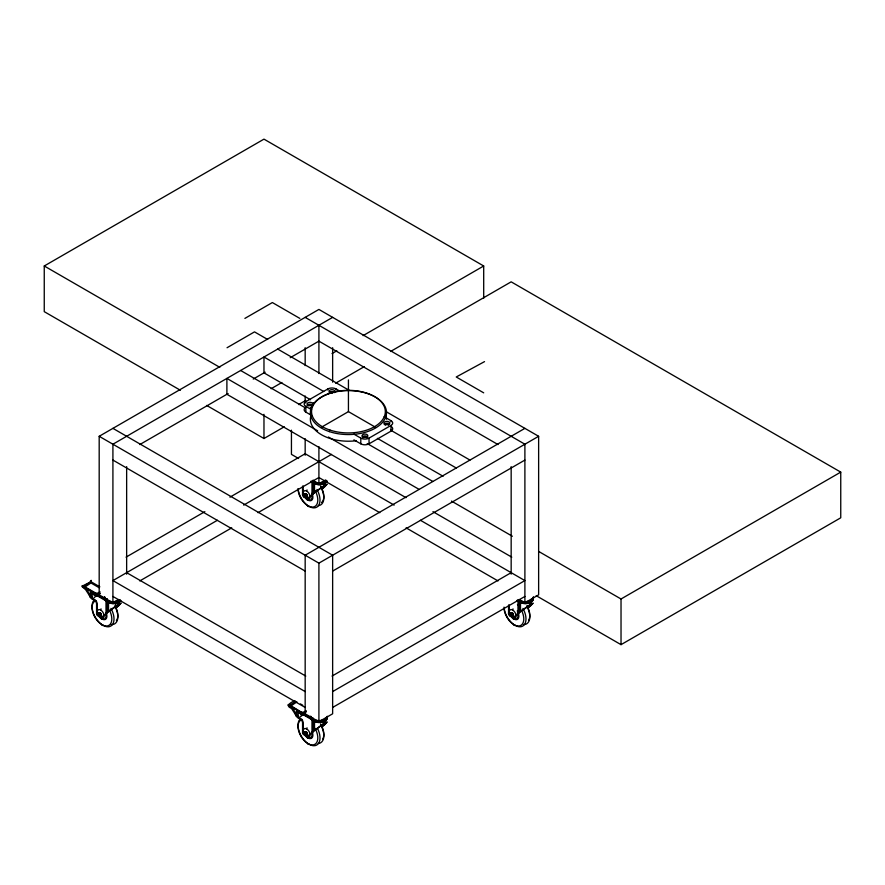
<?xml version="1.0" encoding="UTF-8"?>
<svg xmlns="http://www.w3.org/2000/svg" width="885" height="885" viewBox="0 0 885 885"><rect width="100%" height="100%" fill="white"/><g stroke="black" fill="none" stroke-linecap="round" stroke-linejoin="round"><path stroke-width="1.33" d="M100.071 593.116L96.963 595.008L96.919 593.724L82.969 585.759L90.945 581.699L90.403 581.246L91.199 580.361L91.033 582.43M303.422 713.476L288.964 704.504L288.455 705.522L311.73 718.366A7.766 4.48 0 0 0 320.746 722.337A7.766 4.48 0 0 0 327.019 716.883A8.153 4.713 0 0 1 318.456 722.304A8.153 4.713 0 0 1 311.011 716.396M82.427 586.932L82.936 585.693L82.427 586.622L96.919 594.986L93.301 598.636L90.292 596.866L85.347 589.255L82.438 587.032L90.945 582.02M297.769 716.33L296.729 716.297A1.737 1.416 51 0 1 296.287 715.799L291.342 708.188C284.494 706.263 291.53 701.396 295.324 700.92M105.669 613.825A6.317 3.651 60 0 1 104.164 619.168A6.317 3.651 60 0 1 98.578 615.595L98.434 614.212L99.54 615.761M98.346 615.241L98.766 614.444M100.337 615.672A3.053 0.642 -38.8 0 0 99.861 616.325A1.549 0.896 60 0 0 99.397 613.924L99.485 613.582M99.585 615.484L99.463 614.865M101.133 614.876L100.038 613.272M305.048 496.939C303.422 493.642 306.774 498.974 305.524 494.582M305.579 496.551L305.591 495.854M306.022 494.925L306.254 494.151M306.63 495.821L306.763 495.412M304.573 734.174C304.174 731.552 305.734 735.999 305.712 734.163A1.549 0.896 60 0 0 307.183 734.207A1.549 0.896 60 0 0 306.365 732.116L306.287 731.983M306.022 732.78L306.077 732.116M306.287 732.526L306.63 733.676M307.349 733.543L306.431 731.983M511.408 615.805L510.346 614.389L510.877 615.606M513.366 614.467L513.212 613.77M98.357 614.5L98.943 614.079M99.054 615.86C98.146 615.905 100.978 615.451 99.054 614.312M304.241 495.445L304.739 495.113L304.274 496.164M304.274 734.019C303.466 733.399 306.044 735.468 305.79 733.731M510.302 615.197L510.446 614.378M510.413 614.931L511.021 614.135A1.549 0.896 60 0 1 511.917 612.929A1.549 0.896 60 0 1 513.223 614.909A1.549 0.896 60 0 1 511.95 615.44A3.053 1.759 0 0 1 512.625 615.916M307.349 495.688L306.94 494.416M304.23 733.543L304.739 732.968L305.712 733.599M510.214 614.61L510.833 614.046M512.802 614.533L512.205 613.095M510.38 614.29L510.977 614.101M100.049 613.283L101.211 613.692M306.774 496.109L305.933 496.031M304.761 495.512L305.79 495.877M510.756 614.444L512.227 615.163M101.299 614.754L101.299 613.891M304.451 733.101C303.577 733.742 305.369 732.47 305.524 733.986M305.557 494.549L306.852 495.799M299.207 717.635L305.004 713.299M115.448 608.161A16.472 1.449 -33.6 0 0 118.391 605.794L120.46 603.625L116.853 605.351M115.614 604.3L115.614 608.15A18.441 1.626 -33.6 0 0 118.944 605.484L121.168 602.973L108.523 611.502A16.472 1.449 -33.6 0 0 106.676 613.272M321.675 489.051A16.472 1.449 -33.6 0 0 324.386 486.872L326.41 484.626L314.507 492.569L314.507 483.542M321.675 726.906A16.472 1.449 -33.6 0 0 324.386 724.726L326.41 722.481L322.848 724.273M530.392 605.794L532.438 603.625L520.502 611.502A16.472 1.449 -33.6 0 0 518.665 613.272L513.72 617.354A2.334 1.35 60 0 1 512.437 617.321L509.649 615.717A1.549 0.896 60 0 1 508.554 613.814L508.554 605.207M101.742 617.354L106.001 613.703L106.001 600.86L96.73 595.505A1.947 1.117 60 0 1 95.469 595.738L91.631 593.514A3.109 1.792 60 0 0 89.429 594.786A3.109 1.792 60 0 0 91.631 598.592L94.374 600.174A3.109 1.792 60 0 1 96.576 603.979L96.576 613.814A1.549 0.896 60 0 0 97.671 615.717L100.459 617.321A2.334 1.35 60 0 0 101.742 617.354L106.698 613.261L106.698 601.889M302.559 486.285L302.559 494.881A1.549 0.896 60 0 0 303.666 496.784L306.453 498.399A2.334 1.35 60 0 0 307.737 498.432L311.985 494.77A18.441 1.626 -33.6 0 1 313.976 492.879M307.737 498.432L312.682 494.328A16.472 1.449 -33.6 0 1 314.529 492.558M305.402 712.89L303.267 714.118A1.947 1.117 60 0 1 302.017 714.35L297.614 712.447A3.109 1.792 60 0 0 295.424 713.708A3.109 1.792 60 0 0 297.614 717.514L300.369 719.107A3.109 1.792 60 0 1 302.559 722.912L302.559 732.736A1.549 0.896 60 0 0 303.666 734.639L306.453 736.254A2.334 1.35 60 0 0 307.737 736.287L311.985 732.625A18.441 1.626 -33.6 0 1 313.976 730.733M307.737 736.287L312.682 732.183A16.472 1.449 -33.6 0 1 314.529 730.413M513.72 617.354L517.979 613.703A18.441 1.626 -33.6 0 1 519.971 611.812L530.502 604.178M105.99 613.714A18.441 1.626 -33.6 0 1 107.981 611.812L116.588 605.406M300.922 714.892L306.298 711.263M322.583 724.328L313.965 730.744L313.965 721.087M324.496 485.268L327.218 484.106L324.95 486.54A18.441 1.626 -33.6 0 1 321.609 489.217M324.496 723.122L327.218 721.961L324.95 724.406A18.441 1.626 -33.6 0 1 321.609 727.072M324.364 723.2L314.507 730.424L314.507 721.408M324.375 485.334L313.965 492.89L313.965 483.232M530.347 604.278L533.201 603.139L530.934 605.473L530.934 602.718M180.385 390.252L44.25 311.653L44.25 265.987L263.973 139.133L483.697 265.987L483.697 298.223M244.891 318.401L272.359 302.548L299.827 318.401M227.047 347.739L254.504 331.875L267.646 339.464M118.634 599.488L112.915 602.796L99.186 594.864L99.186 436.294L318.91 309.429L538.633 436.294L538.633 594.864L524.894 602.796L519.174 599.488M332.638 317.361L112.915 444.215L112.915 602.796M139.786 444.569L228.153 393.548M253.232 379.068L265.168 372.176M290.247 357.695L318.91 341.145L498.023 444.569M271.142 388.703L281.884 382.497M332.041 353.546L336.82 350.792M363.093 335.625L483.697 265.987M298.61 404.567L305.767 400.429M335.625 383.194L364.288 366.644M390.55 351.478L511.165 281.839L840.75 472.125L840.75 517.802L621.027 644.656L536.244 595.705M311.586 415.408L305.856 412.111L305.856 406.403A5.83 3.363 0 0 1 305.856 401.646L327.826 388.957A5.83 3.363 0 0 1 336.068 388.957L339.508 390.938M312.726 403.383L314.098 402.598M206.659 405.418L263.973 438.517L284.273 426.791M320.967 427.488L348.436 411.636L375.893 427.488M126.046 557.152L204.866 511.652M229.945 497.171L305.17 453.74L394.135 505.103M84.075 587.574L90.945 582.972L99.087 587.673M85.347 589.255L86.166 588.779L89.673 594.167M217.4 520.269L112.915 580.593L305.17 691.594M243.674 505.103L331.499 454.392M91.631 593.514L96.022 595.417A1.947 1.117 60 0 0 97.284 595.196L99.408 593.968M100.06 591.855L96.443 593.691L96.885 594.963M99.153 592.994L96.863 594.322L84.075 586.932M353.923 434.148L360.792 438.108A5.83 3.363 0 0 0 369.034 438.108L391.004 425.431A5.83 3.363 0 0 0 391.004 420.674L384.134 416.702M91.631 598.592L94.927 599.853A3.109 1.792 60 0 1 97.118 603.67L97.118 613.493A1.549 0.896 60 0 0 98.224 615.396L101.001 617.011A2.334 1.35 60 0 0 102.295 617.033M96.885 595.594L100.071 593.758M353.923 439.856L360.792 443.827A5.83 3.363 0 0 0 369.034 443.827L391.004 431.139A5.83 3.363 0 0 0 391.679 426.847M139.786 580.936L231.737 527.847M258 512.68L318.91 477.524L379.809 512.68M313.179 480.555L318.91 483.863L325.769 479.902M302.559 494.881L303.113 485.965M98.401 613.349L99.374 612.785M304.396 494.416L305.369 493.852M97.903 614.057L98.877 613.493A3.053 0.642 -38.8 0 0 99.197 613.106A3.053 0.642 -38.8 0 0 99.33 612.885M303.898 495.135L304.871 494.571M97.903 614.323L98.877 613.77M100.691 613.161L99.607 613.902A3.053 1.759 0 0 1 99.043 613.659A3.053 1.759 0 0 1 98.611 613.327L99.585 612.763A3.053 1.759 0 0 1 100.636 613.382M305.602 494.98L307.029 494.538M303.666 496.784L306.995 498.078A2.334 1.35 60 0 0 308.279 498.111M305.369 496.131L304.396 496.684A3.053 2.412 84.9 0 1 304.086 496.076A3.053 2.412 84.9 0 1 303.898 495.401L304.871 494.837A3.053 2.412 84.9 0 1 305.402 496.208M99.585 615.374L98.611 615.871A3.053 1.759 0 0 0 99.043 616.192A3.053 1.759 0 0 0 99.607 616.447L100.58 615.883M99.043 613.703A1.549 0.896 60 0 1 100.138 613.017A1.549 0.896 60 0 1 101.244 614.975L100.304 615.451A3.053 2.412 84.9 0 1 99.773 614.079L100.779 613.593A3.053 2.412 84.9 0 1 101.31 614.964M100.304 615.717L101.277 615.152A3.053 0.642 -38.8 0 1 101.1 615.473A3.053 0.642 -38.8 0 1 100.779 615.86L99.806 616.425M305.801 497.503L306.774 496.939A3.053 0.642 -38.8 0 0 307.228 496.319L306.298 496.784A3.053 0.642 -38.8 0 0 305.989 497.182A3.053 0.642 -38.8 0 0 305.845 497.403M524.894 428.362L305.17 555.216L305.17 713.797L318.91 721.717L332.638 713.797L332.638 555.216L112.915 428.362M99.186 436.294L318.91 563.148L538.633 436.294M332.638 571.079L524.894 460.078M332.041 676.074L511.165 572.661M288.422 705.865L295.867 701.562M290.07 706.495L296.929 701.894M291.342 708.188L292.161 707.712L296.364 714.173M332.638 691.594L524.894 580.593L420.408 520.269M306.055 710.788L302.416 712.646L302.869 714.527M297.614 712.447L302.017 714.35M302.869 713.896L306.066 712.049M297.614 717.514L300.911 718.786A3.109 1.792 60 0 1 303.113 722.591L303.113 732.426A1.549 0.896 60 0 0 304.208 734.329L306.995 735.933A2.334 1.35 60 0 0 308.279 735.966M332.638 707.447L524.894 596.446M508.554 613.814L509.107 604.897M304.396 732.271L305.568 731.696A3.053 1.759 0 0 1 306.63 732.304L305.602 732.835A3.053 1.759 0 0 1 305.037 732.581A3.053 1.759 0 0 1 304.595 732.26M510.391 613.349L511.563 612.763A3.053 1.759 0 0 1 512.625 613.382M303.898 732.99L304.871 732.426M509.893 614.057L510.866 613.493A3.053 0.642 -38.8 0 0 511.309 612.885M304.871 732.692L303.898 733.256A3.053 2.412 84.9 0 0 304.086 733.942A3.053 2.412 84.9 0 0 304.396 734.539L305.369 733.986M509.893 614.323L510.866 613.77A3.053 2.412 84.9 0 1 511.087 614.179M306.133 732.393L306.63 732.061M512.559 613.349L511.585 613.902A3.053 1.759 0 0 1 511.021 613.659A3.053 1.759 0 0 1 510.59 613.327M509.649 615.717L512.99 617.011A2.334 1.35 60 0 0 514.274 617.033M511.364 615.053L510.391 615.617A3.053 2.412 84.9 0 1 509.86 614.245M305.369 734.738L305.181 734.815M510.446 615.44L511.176 615.894M512.293 615.717L513.267 615.152M538.633 551.41L621.027 598.99L840.75 472.125M484.526 361.622L456.229 376.988L483.697 392.84M304.396 495.235L305.037 495.202M305.358 496.927L304.606 496.629M288.422 705.544L288.001 704.737L288.964 704.504M82.349 586.655L82.039 585.759L82.969 585.582M304.517 496.518L305.369 496.883M305.082 734.672L304.562 734.428M99.463 615.794L98.644 615.639A7.058 4.071 60 0 0 105.116 619.522A7.058 4.071 60 0 0 106.189 612.719M304.694 495.113L304.882 495.135M512.382 613.073L513.189 613.692M91.255 597.607L90.746 597.375A1.737 1.416 51 0 1 90.292 596.866M304.794 495.235L305.524 495.733M98.766 615.717L98.456 614.998M305.17 317.361L524.894 444.215L524.894 602.796M277.702 349.077L349.354 390.44M386.38 411.813L469.968 460.078M323.678 391.48L263.973 357.009L263.973 372.862L310.547 399.755M390.55 430.088L456.229 467.999M377.419 438.363L443.097 476.274M305.856 406.403L311.586 409.7M240.631 370.483L305.115 407.708M367.209 443.562L432.887 481.484M44.25 265.987L219.79 367.33M451.461 501.087L512.36 536.244M317.649 430.807L226.892 378.415L226.892 394.267L406.016 497.68M328.401 437.013L419.158 489.416M432.942 511.652L511.762 557.152M298.61 458.507L291.442 454.37L291.442 430.187M406.082 527.847L498.023 580.936M112.915 460.078L305.17 571.079M126.644 572.661L305.767 676.074M90.392 581.39L99.839 586.832M300.424 703.918L302.747 705.256M112.915 596.446L305.17 707.447M97.394 594.62L105.735 599.444M290.07 705.865L302.858 713.244M97.284 595.196L105.514 599.953M303.267 714.118L311.509 718.874M296.287 715.799L299.307 717.547M512.725 613.183L512.172 613.526M511.076 614.157L511.574 615.307L510.59 615.871A3.053 1.759 0 0 0 511.021 616.192A3.053 1.759 0 0 0 511.585 616.447L512.769 615.86A3.053 0.642 -38.8 0 0 513.079 615.473A3.053 0.642 -38.8 0 0 513.212 615.252M511.486 614.599L511.563 615.252M99.54 615.053L99.551 615.119A1.549 0.896 60 0 1 99.286 614.599A3.053 2.412 84.9 0 1 99.374 615.053L98.401 615.617A3.053 2.412 84.9 0 1 97.87 614.245M307.914 500.091L307.593 499.693A1.449 0.841 -60 0 1 306.686 499.007M99.43 613.969L99.441 614.035A1.549 0.896 60 0 0 97.969 614.555A1.549 0.896 60 0 0 99.773 616.292M518.853 601.889L518.853 600.251A2.334 1.35 -60 0 1 518.931 599.654M312.87 482.956L312.859 481.329A2.334 1.35 -60 0 1 313.146 480.09M312.859 720.788L312.859 719.184A2.334 1.35 -60 0 1 313.08 718.1M106.875 601.889L106.875 600.251A2.334 1.35 -60 0 1 107.306 598.702M513.908 619.013L513.621 618.626A1.449 0.841 -60 0 1 512.669 617.94M307.914 737.946L307.593 737.548A1.449 0.841 -60 0 1 306.686 736.862M101.93 619.013L101.565 618.626A1.449 0.841 -60 0 1 100.691 617.94M621.027 598.99L621.027 644.656M527.593 605.583L527.593 608.15M520.502 602.475L520.502 611.502M519.949 602.154L519.949 611.812M518.676 601.889L518.676 613.261M517.979 600.86L517.979 613.703M511.165 466.627L511.165 574.177M391.004 420.674L391.004 421.747M391.004 425.431L391.004 431.139M369.034 438.108L369.034 443.827M360.792 438.108L360.792 443.827M348.436 379.919L348.436 411.636M336.068 388.957L336.068 390.031M332.638 347.694L332.638 382.165M327.826 388.957L327.826 390.031M324.397 484.283L324.397 486.861M324.397 722.138L324.397 724.715M318.91 325.293L318.91 373.547M318.91 446.637L318.91 483.863M318.91 563.148L318.91 721.717M312.682 481.694L312.682 494.328M312.682 719.56L312.682 732.183M311.985 481.927L311.985 494.77M311.985 732.625L311.985 719.793L302.725 714.438A1.947 1.117 60 0 1 301.464 714.66M305.856 401.646L305.856 402.708M305.17 347.694L305.17 365.627M305.17 395.96L305.17 402.852M305.17 438.706L305.17 455.255M263.973 414.335L263.973 438.517M126.644 466.627L126.644 574.177M118.955 602.718L118.955 605.473M118.402 603.216L118.402 605.794M108.523 602.475L108.523 611.502M107.97 602.154L107.97 611.812M530.369 605.794A16.472 1.449 -33.6 0 1 527.891 607.807M532.294 598.813A6.992 4.038 0 0 1 527.615 603.459A6.992 4.038 0 0 1 519.086 601.302M530.923 605.484A18.441 1.626 -33.6 0 1 527.847 607.962M533.002 597.95A7.766 4.48 0 0 1 527.703 603.282A7.766 4.48 0 0 1 518.167 600.561M532.969 597.983A8.153 4.713 0 0 1 526.995 603.216A8.153 4.713 0 0 1 517.305 600.384M533.268 597.364A8.54 4.934 0 0 1 527.504 603.05A8.54 4.934 0 0 1 517.094 600.362M533.445 596.855A8.54 4.934 0 0 1 527.504 601.468A8.54 4.934 0 0 1 518.035 599.709M517.36 612.984A6.317 3.651 60 0 1 514.03 618.88A6.317 3.651 60 0 1 509.317 609.356M517.238 610.893A7.058 4.071 60 0 1 517.968 618.947A7.058 4.071 60 0 1 511.475 616.867A7.058 4.071 60 0 1 509.317 608.36M512.669 609.953A1.449 0.841 -60 0 1 513.046 608.858M526.763 606.17A15.532 8.972 60 0 1 523.522 624.578M510.944 614.644A15.532 8.972 60 0 1 510.413 613.648M527.073 605.959A13.983 8.076 60 0 1 528.743 620.064M522.913 608.382A15.532 8.972 60 0 1 520.037 626.801A15.532 8.972 60 0 1 504.207 608.692M515.004 625.308A1.549 0.896 -60 0 1 513.908 624.677M521.508 610.34A13.983 8.076 60 0 1 517.106 625.905A13.983 8.076 60 0 1 504.03 607.132M517.437 604.632A13.983 8.076 60 0 1 518.112 605.34M511.751 616.292A1.549 0.896 60 0 1 509.948 614.555A1.549 0.896 60 0 1 511.375 613.924A1.549 0.896 60 0 1 511.751 616.292A3.053 0.642 -38.8 0 1 512.327 615.672M509.937 613.958A3.053 0.642 -38.8 0 1 510.424 613.305M510.202 615.396A1.549 0.896 60 0 1 509.107 613.493M326.355 481.351A6.992 4.038 0 0 1 320.691 484.67A6.992 4.038 0 0 1 313.378 482.69M311.974 481.263A7.766 4.48 0 0 0 319.717 484.537A7.766 4.48 0 0 0 327.063 480.964A8.54 4.934 0 0 1 319.374 484.349A8.54 4.934 0 0 1 311.1 481.44M326.698 481.141A8.153 4.713 0 0 1 318.865 484.449A8.153 4.713 0 0 1 311.089 481.097M325.569 480.92A8.54 4.934 0 0 1 312.438 481.064M311.531 494.472A6.317 3.651 60 0 1 309.739 500.302A6.317 3.651 60 0 1 303.743 495.025M303.113 492.536A6.317 3.651 60 0 1 303.113 491.407M311.974 493.321A7.058 4.071 60 0 1 311.376 500.479A7.058 4.071 60 0 1 304.871 497.127M303.09 493A7.058 4.071 60 0 1 303.09 490.091M306.686 491.02A1.449 0.841 -60 0 1 307.051 489.925M320.768 487.237A15.532 8.972 60 0 1 318.235 505.645M320.558 486.153A13.983 8.076 60 0 1 321.565 502.536M316.93 489.46A15.532 8.972 60 0 1 313.677 507.879A15.532 8.972 60 0 1 298.101 488.774M309.02 506.386A1.549 0.896 -60 0 1 307.914 505.744M315.038 490.511A13.983 8.076 60 0 1 311.785 507.072A13.983 8.076 60 0 1 298.035 489.04M305.325 493.952A3.053 0.642 -38.8 0 1 304.838 494.615M303.942 495.036A3.053 0.642 -38.8 0 1 304.429 494.372M306.63 494.449A3.053 1.759 0 0 0 305.568 493.841L304.595 494.405A3.053 1.759 0 0 0 305.037 494.726A3.053 1.759 0 0 0 305.602 494.98M304.208 496.474A1.549 0.896 60 0 1 303.113 494.571M120.26 600.572A6.992 4.038 0 0 1 114.132 603.636A6.992 4.038 0 0 1 107.107 601.302M120.758 600.517A7.766 4.48 0 0 1 113.158 603.47A7.766 4.48 0 0 1 105.979 600.196M120.504 600.395A8.153 4.713 0 0 1 110.669 603.194A8.153 4.713 0 0 1 104.895 597.817M120.581 600.528A8.54 4.934 0 0 1 109.718 602.928A8.54 4.934 0 0 1 104.773 596.844M119.951 599.565A8.54 4.934 0 0 1 110.603 601.512A8.54 4.934 0 0 1 104.386 597.032M100.691 609.953A1.449 0.841 -60 0 1 101.056 608.858M114.784 606.17A15.532 8.972 60 0 1 110.791 624.522M115.083 605.959A13.983 8.076 60 0 1 116.411 620.595M110.935 608.382A15.532 8.972 60 0 1 110.935 625.994A15.532 8.972 60 0 1 95.691 617.841A15.532 8.972 60 0 1 94.584 599.632M103.025 625.308A1.549 0.896 -60 0 1 101.93 624.677M109.53 610.34A13.983 8.076 60 0 1 108.158 625.717A13.983 8.076 60 0 1 94.175 615.871A13.983 8.076 60 0 1 95.89 600.727M101.244 614.975A1.549 0.896 60 0 1 100.049 615.506A3.053 1.759 0 0 1 100.636 615.916M97.958 613.958A3.053 0.642 -38.8 0 1 98.434 613.305M92.173 598.271A3.109 1.792 60 0 1 89.982 594.466A3.109 1.792 60 0 1 92.173 593.193M326.388 718.034A6.992 4.038 0 0 1 321.078 722.47A6.992 4.038 0 0 1 312.87 719.903M327.284 716.297A8.54 4.934 0 0 1 319.065 722.215A8.54 4.934 0 0 1 310.48 716.474M327.339 716.496A8.54 4.934 0 0 1 318.744 720.622A8.54 4.934 0 0 1 310.425 716.319M311.531 732.337A6.317 3.651 60 0 1 310.148 738.09A6.317 3.651 60 0 1 304.34 734.119A7.058 4.071 60 0 0 310.967 738.499A7.058 4.071 60 0 0 312.173 731.641M303.113 730.402A6.317 3.651 60 0 1 303.113 729.273M303.09 730.855A7.058 4.071 60 0 1 303.09 727.946M306.686 728.875A1.449 0.841 -60 0 1 307.051 727.791M320.768 725.092A15.532 8.972 60 0 1 318.235 743.5M320.558 724.007A13.983 8.076 60 0 1 322.76 738.997M317.461 728.311A15.532 8.972 60 0 1 316.542 745.137A15.532 8.972 60 0 1 301.486 736.442A15.532 8.972 60 0 1 300.568 718.565M309.02 744.241A1.549 0.896 -60 0 1 307.914 743.599M315.038 728.366A13.983 8.076 60 0 1 314.341 744.573A13.983 8.076 60 0 1 300.015 734.495A13.983 8.076 60 0 1 302.46 719.516M305.325 731.806A3.053 0.642 -38.8 0 1 304.838 732.47M305.048 732.437A1.549 0.896 60 0 1 306.365 732.116M306.63 734.849A3.053 1.759 0 0 0 305.568 734.229L304.595 734.793A3.053 1.759 0 0 0 305.037 735.125A3.053 1.759 0 0 0 305.602 735.369L306.774 734.793A3.053 0.642 -38.8 0 0 307.228 734.174L306.298 734.639A3.053 0.642 -38.8 0 0 305.989 735.037A3.053 0.642 -38.8 0 0 305.845 735.258M303.942 732.891A3.053 0.642 -38.8 0 1 304.429 732.227M298.168 717.204A3.109 1.792 60 0 1 295.966 713.399A3.109 1.792 60 0 1 298.168 712.126M305.856 412.111A5.83 3.363 0 0 1 304.849 408.14M329.275 392.575A2.909 1.681 0 0 1 331.952 391.557A2.909 1.681 0 0 1 334.63 392.575M332.251 393.006A2.909 1.681 0 0 1 329.087 391.015A2.909 1.681 0 0 1 333.324 389.854A2.909 1.681 0 0 1 334.01 392.52M330.216 393.338A1.748 1.007 0 0 1 331.2 392.332A1.748 1.007 0 0 1 333.191 392.52M384.212 424.28A2.909 1.681 0 0 1 386.878 423.273A2.909 1.681 0 0 1 389.555 424.28M385.218 425.254A1.748 1.007 0 0 1 386.878 423.948A1.748 1.007 0 0 1 388.548 425.254M362.363 436.825A2.909 1.681 0 0 1 365.195 435.962A2.909 1.681 0 0 1 367.684 437.124M363.16 437.632A1.748 1.007 0 0 1 364.908 436.626A1.748 1.007 0 0 1 366.655 437.632M310.867 407.531A2.909 1.681 0 0 1 310.281 407.598M307.084 405.75A2.909 1.681 0 0 1 309.827 404.246A2.909 1.681 0 0 1 312.825 405.584M308.245 405.817A1.748 1.007 0 0 1 309.982 404.91A1.748 1.007 0 0 1 311.719 405.817M356.235 440.752A38.066 21.981 0 0 1 311.177 414.744M385.683 414.744A38.066 21.981 0 0 1 386.491 419.247M95.79 594.289C97.416 595.395 96.553 591.611 95.79 594.289M301.774 713.21C303.444 714.295 302.46 710.567 301.774 713.21M306.774 494.671L305.801 495.224A3.053 2.412 84.9 0 0 306.298 496.518L307.272 495.954A3.053 2.412 84.9 0 0 306.774 494.671M305.568 496.374L304.595 496.939A3.053 1.759 0 0 0 305.037 497.259A3.053 1.759 0 0 0 305.602 497.514L306.575 496.95A3.053 1.759 0 0 0 305.568 496.374L305.579 496.441M306.774 732.526L305.801 733.09A3.053 2.412 84.9 0 0 306.298 734.373L307.272 733.809A3.053 2.412 84.9 0 0 306.774 732.526M512.769 613.593L511.795 614.157A3.053 2.412 84.9 0 0 512.293 615.44L513.267 614.887A3.053 2.412 84.9 0 0 512.758 613.593M509.317 612.862A4.856 2.799 60 0 0 514.97 618.239A4.856 2.799 60 0 0 513.731 610.816A4.856 2.799 60 0 0 509.317 612.862M303.323 493.93A4.856 2.799 60 0 0 308.976 499.317A4.856 2.799 60 0 0 307.748 491.883A4.856 2.799 60 0 0 303.323 493.93M303.953 495.622A1.549 0.896 60 0 0 305.767 497.37A1.549 0.896 60 0 0 305.38 494.992A1.549 0.896 60 0 0 303.953 495.622M305.059 494.992A1.549 0.896 60 0 0 306.863 496.728A1.549 0.896 60 0 0 306.487 494.361A1.549 0.896 60 0 0 305.059 494.992M90.823 595.782A1.162 0.675 60 0 0 92.173 597.076A1.162 0.675 60 0 0 91.885 595.295A1.162 0.675 60 0 0 90.823 595.782M97.339 612.862A4.856 2.799 60 0 0 102.992 618.239A4.856 2.799 60 0 0 101.753 610.816A4.856 2.799 60 0 0 97.339 612.862M296.818 714.715A1.162 0.675 60 0 0 298.168 716.009A1.162 0.675 60 0 0 297.88 714.228A1.162 0.675 60 0 0 296.818 714.715M303.323 731.784A4.856 2.799 60 0 0 308.976 737.172A4.856 2.799 60 0 0 307.748 729.738A4.856 2.799 60 0 0 303.323 731.784M303.953 733.488A1.549 0.896 60 0 0 305.767 735.225A1.549 0.896 60 0 0 305.38 732.846A1.549 0.896 60 0 0 303.953 733.488M385.174 424.413A2.909 1.681 0 0 0 389.776 423.218A2.909 1.681 0 0 0 385.694 421.514A2.909 1.681 0 0 0 385.174 424.413M363.458 437.19A2.909 1.681 0 0 0 367.828 435.73A2.909 1.681 0 0 0 363.458 434.281A2.909 1.681 0 0 0 363.458 437.19M308.522 405.474A2.909 1.681 0 0 0 312.892 404.025A2.909 1.681 0 0 0 308.522 402.564A2.909 1.681 0 0 0 308.522 405.474M329.397 431.615A38.066 21.981 0 0 0 386.491 412.587A38.066 21.981 0 0 0 329.397 393.548A38.066 21.981 0 0 0 329.397 431.615M329.983 430.077A36.904 21.306 0 0 0 385.329 411.636A36.904 21.306 0 0 0 329.983 393.183A36.904 21.306 0 0 0 329.983 430.077"/></g></svg>
